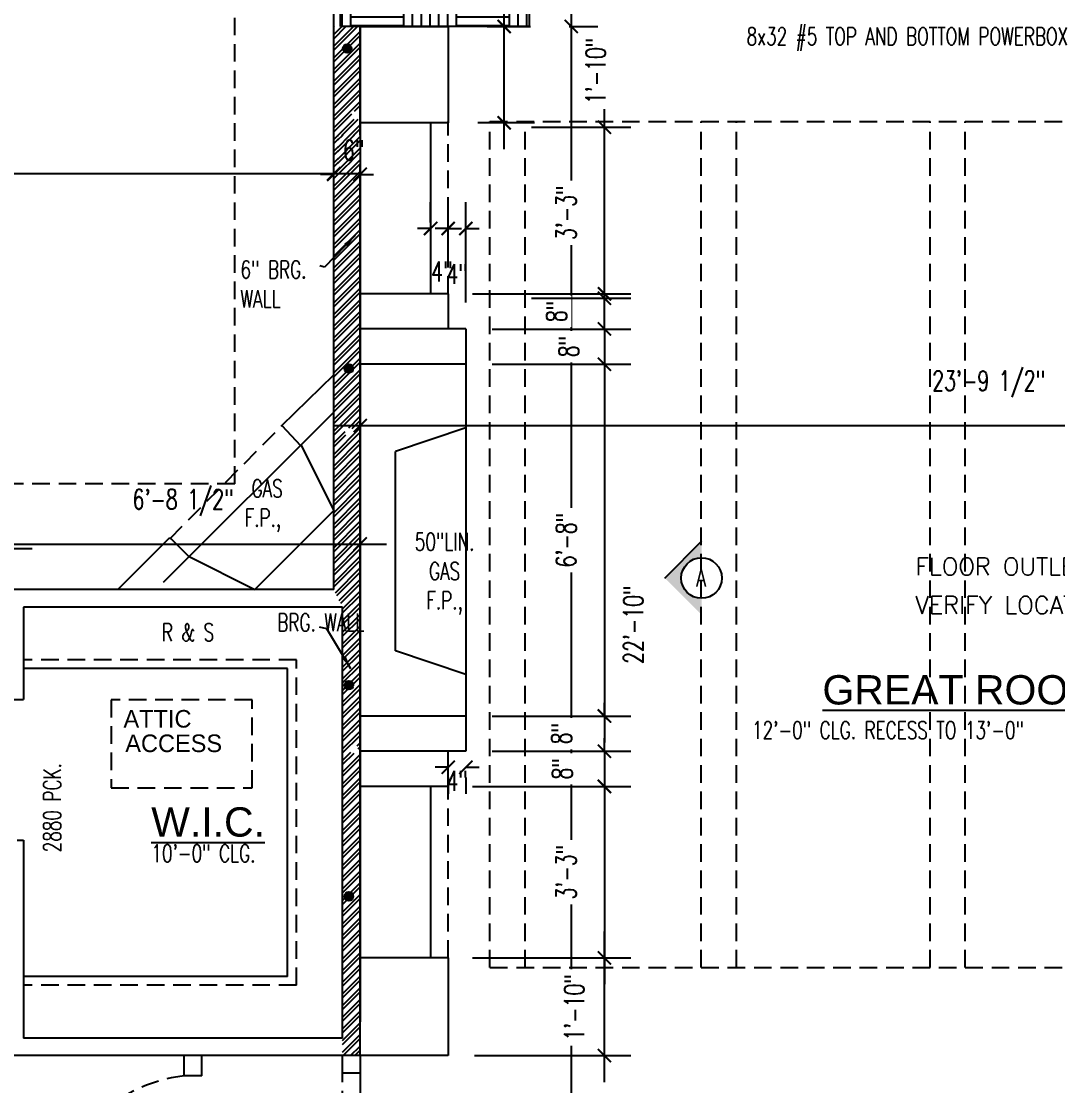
# Model space of a CAD drawing. Header units: inches. Extents: x -25328 to 8149, y -5530 to 4336.
# Drawn here: x -4458.9 to -4223.4, y 2161 to 2403 of the extents above; entities that cross this region are included whole.
import ezdxf

# ---------------------------------------------------------------- set-up
doc = ezdxf.new("R2010")
doc.units = ezdxf.units.IN
doc.header["$LTSCALE"] = 16
doc.header["$MEASUREMENT"] = 0
doc.linetypes.add('HIDDEN', pattern=[0.375, 0.25, -0.125])
doc.layers.get('0').update_dxf_attribs({"linetype": 'CONTINUOUS'})
doc.layers.get('DEFPOINTS').update_dxf_attribs({"linetype": 'CONTINUOUS'})
for name, color, linetype in [('B1_4', 5, 'CONTINUOUS'), ('CEILING', 8, 'CONTINUOUS'), ('CONC', 3, 'CONTINUOUS'), ('DIM', 5, 'CONTINUOUS'), ('DIMS', 5, 'CONTINUOUS'), ('DOORS', 1, 'CONTINUOUS'), ('HATCH', 8, 'CONTINUOUS'), ('REBAR', 1, 'CONTINUOUS'), ('SHELF', 2, 'CONTINUOUS'), ('TEXT', 11, 'CONTINUOUS'), ('TEXT ROOM', 3, 'CONTINUOUS'), ('WALLS EXT', 6, 'CONTINUOUS'), ('WALLS INT', 6, 'CONTINUOUS')]:
    doc.layers.add(name, color=color, linetype=linetype)
doc.styles.add('ARCHM', font='ARCHM.SHX')
doc.styles.add('PAYTAS RM', font='romans.shx', dxfattribs={"width": 0.7, "height": 4.5})
doc.styles.add('PAYTS NOTES', font='romans.shx', dxfattribs={"width": 0.7, "height": 4.5})
doc.styles.add('TEST', font='swissk.ttf', dxfattribs={"height": 4})
doc.dimstyles.new('DIM- PAYTAS', dxfattribs={"dimscale": 48, "dimtxt": 0.1, "dimasz": 0.0625, "dimexe": 0.125, "dimexo": 0.125, "dimgap": 0.125, "dimtad": 1, "dimdec": 1, "dimzin": 3, "dimdsep": 46, "dimlunit": 4, "dimtxsty": 'PAYTAS RM', "dimblk": 'ARCHTICK', "dimcen": 0.09, "dimdle": 0.125, "dimclrd": 5, "dimclre": 5, "dimclrt": 11, "dimadec": 0, "dimazin": 0, "dimtfac": 1, "dimtdec": 1, "dimtofl": 0, "dimtmove": 2, "dimatfit": 3, "dimfxl": 0, "dimfrac": 2, "dimtolj": 1, "dimtzin": 3, "dimarcsym": 0})

# ---------------------------------------------------------------- blocks, each defined once
blk = doc.blocks.new('_ArchTick')
at = {"color": 0, "linetype": 'ByBlock', "const_width": 0.15}
blk.add_lwpolyline([(-0.5, -0.5), (0.5, 0.5)], dxfattribs=at)
blk = doc.blocks.new('*D245')
at = {"layer": 'DEFPOINTS', "color": 0, "transparency": 16777216}
for p in [(-4462.39, 2283.13), (-4502.39, 2273.81), (-4462.39, 2273.81)]:
    blk.add_point(p, dxfattribs=at)
at = {"layer": 'DIMS', "color": 5, "lineweight": -2, "transparency": 16777216}
for p, q in [((-4502.39, 2279.81), (-4502.39, 2289.13)), ((-4462.39, 2279.81), (-4462.39, 2289.13)), ((-4508.39, 2283.13), (-4456.39, 2283.13))]:
    blk.add_line(p, q, dxfattribs=at)
at = {"layer": 'DIMS', "color": 5, "lineweight": -2, "transparency": 16777216, "xscale": 3, "yscale": 3, "zscale": 3, "rotation": 180}
blk.add_blockref('_ArchTick', (-4502.39, 2283.13), dxfattribs=at)
at = {"layer": 'DIMS', "color": 5, "lineweight": -2, "transparency": 16777216, "xscale": 3, "yscale": 3, "zscale": 3}
blk.add_blockref('_ArchTick', (-4462.39, 2283.13), dxfattribs=at)
at = {"layer": 'DIMS', "color": 11, "transparency": 16777216, "insert": (-4482.39, 2291.81), "char_height": 4.5, "attachment_point": 5, "style": 'PAYTAS RM'}
blk.add_mtext('\\A1;3\'-4"', dxfattribs=at)
blk = doc.blocks.new('*D246')
at = {"layer": 'DEFPOINTS', "color": 0, "transparency": 16777216}
for p in [(-4381.89, 2307.16), (-4381.89, 2284.13), (-4462.39, 2273.81)]:
    blk.add_point(p, dxfattribs=at)
at = {"layer": 'DIMS', "color": 5, "lineweight": -2, "transparency": 16777216}
for p, q in [((-4381.89, 2301.16), (-4381.89, 2278.13)), ((-4462.39, 2279.81), (-4462.39, 2290.13)), ((-4468.39, 2284.13), (-4375.89, 2284.13))]:
    blk.add_line(p, q, dxfattribs=at)
at = {"layer": 'DIMS', "color": 5, "lineweight": -2, "transparency": 16777216, "xscale": 3, "yscale": 3, "zscale": 3, "rotation": 180}
blk.add_blockref('_ArchTick', (-4462.39, 2284.13), dxfattribs=at)
at = {"layer": 'DIMS', "color": 5, "lineweight": -2, "transparency": 16777216, "xscale": 3, "yscale": 3, "zscale": 3}
blk.add_blockref('_ArchTick', (-4381.89, 2284.13), dxfattribs=at)
at = {"layer": 'DIMS', "color": 11, "transparency": 16777216, "insert": (-4422.14, 2293.56), "char_height": 4.5, "attachment_point": 5, "style": 'PAYTAS RM'}
blk.add_mtext('\\A1;6\'-8 1/2"', dxfattribs=at)
blk = doc.blocks.new('*D247')
at = {"layer": 'DEFPOINTS', "color": 0, "transparency": 16777216}
for p in [(-4572.39, 2376.44), (-4387.89, 2368.35), (-4387.89, 2368.35)]:
    blk.add_point(p, dxfattribs=at)
at = {"layer": 'DIMS', "color": 5, "lineweight": -2, "transparency": 16777216}
for p, q in [((-4572.39, 2370.44), (-4572.39, 2362.35)), ((-4578.39, 2368.35), (-4381.89, 2368.35))]:
    blk.add_line(p, q, dxfattribs=at)
at = {"layer": 'DIMS', "color": 5, "lineweight": -2, "transparency": 16777216, "xscale": 3, "yscale": 3, "zscale": 3, "rotation": 180}
blk.add_blockref('_ArchTick', (-4572.39, 2368.35), dxfattribs=at)
at = {"layer": 'DIMS', "color": 5, "lineweight": -2, "transparency": 16777216, "xscale": 3, "yscale": 3, "zscale": 3}
blk.add_blockref('_ArchTick', (-4387.89, 2368.35), dxfattribs=at)
at = {"layer": 'DIMS', "color": 11, "transparency": 16777216, "insert": (-4480.14, 2377.78), "char_height": 4.5, "attachment_point": 5, "style": 'PAYTAS RM'}
blk.add_mtext('\\A1;15\'-4 1/2"', dxfattribs=at)
blk = doc.blocks.new('*D318')
at = {"layer": 'DEFPOINTS', "color": 0, "transparency": 16777216}
for p in [(-4381.89, 2368.18), (-4381.89, 2360.34), (-4387.89, 2356.52)]:
    blk.add_point(p, dxfattribs=at)
at = {"layer": 'DIM', "color": 5, "lineweight": -2, "transparency": 16777216}
for p, q in [((-4387.89, 2362.52), (-4387.89, 2374.18)), ((-4381.89, 2366.34), (-4381.89, 2374.18)), ((-4387.89, 2368.18), (-4390.89, 2368.18)), ((-4381.89, 2368.18), (-4378.89, 2368.18))]:
    blk.add_line(p, q, dxfattribs=at)
at = {"layer": 'DIM', "color": 11, "transparency": 16777216, "insert": (-4383.39, 2373.69), "char_height": 4.5, "attachment_point": 5, "style": 'PAYTAS RM', "bg_fill": 3, "box_fill_scale": 1.25, "bg_fill_color": 256, "bg_fill_true_color": 13158600, "bg_fill_transparency": 0}
blk.add_mtext('\\A1;6"', dxfattribs=at)
at = {"layer": 'DIM', "color": 5, "lineweight": -2, "transparency": 16777216, "xscale": 3, "yscale": 3, "zscale": 3}
blk.add_blockref('_ArchTick', (-4387.89, 2368.18), dxfattribs=at)
at = {"layer": 'DIM', "color": 5, "lineweight": -2, "transparency": 16777216, "xscale": 3, "yscale": 3, "zscale": 3, "rotation": 180}
blk.add_blockref('_ArchTick', (-4381.89, 2368.18), dxfattribs=at)
blk = doc.blocks.new('*D340')
at = {"layer": 'DEFPOINTS', "color": 0, "transparency": 16777216}
for p in [(-4381.89, 2167.81), (-4306.89, 2138.61), (-4306.89, 2076.9)]:
    blk.add_point(p, dxfattribs=at)
at = {"layer": 'WALLS INT', "color": 5, "lineweight": -2, "transparency": 16777216}
for p, q in [((-4381.89, 2161.81), (-4381.89, 2132.61)), ((-4306.89, 2082.9), (-4306.89, 2144.61)), ((-4387.89, 2138.61), (-4300.89, 2138.61))]:
    blk.add_line(p, q, dxfattribs=at)
at = {"layer": 'WALLS INT', "color": 5, "lineweight": -2, "transparency": 16777216, "xscale": 3, "yscale": 3, "zscale": 3, "rotation": 180}
blk.add_blockref('_ArchTick', (-4381.89, 2138.61), dxfattribs=at)
at = {"layer": 'WALLS INT', "color": 5, "lineweight": -2, "transparency": 16777216, "xscale": 3, "yscale": 3, "zscale": 3}
blk.add_blockref('_ArchTick', (-4306.89, 2138.61), dxfattribs=at)
at = {"layer": 'WALLS INT', "color": 11, "transparency": 16777216, "insert": (-4344.39, 2147.29), "char_height": 4.5, "attachment_point": 5, "style": 'PAYTAS RM', "bg_fill": 3, "box_fill_scale": 1.25, "bg_fill_color": 256, "bg_fill_true_color": 13158600, "bg_fill_transparency": 0}
blk.add_mtext('\\A1;6\'-3"', dxfattribs=at)
blk = doc.blocks.new('*D350')
at = {"layer": 'DEFPOINTS', "color": 0, "transparency": 16777216}
for p in [(-4381.89, 2343.13), (-4096.27, 2321.05), (-4096.27, 2311.06)]:
    blk.add_point(p, dxfattribs=at)
at = {"layer": 'WALLS INT', "color": 5, "lineweight": -2, "transparency": 16777216}
for p, q in [((-4381.89, 2337.13), (-4381.89, 2305.06)), ((-4096.27, 2315.05), (-4096.27, 2305.06)), ((-4387.89, 2311.06), (-4090.27, 2311.06))]:
    blk.add_line(p, q, dxfattribs=at)
at = {"layer": 'WALLS INT', "color": 5, "lineweight": -2, "transparency": 16777216, "xscale": 3, "yscale": 3, "zscale": 3, "rotation": 180}
blk.add_blockref('_ArchTick', (-4381.89, 2311.06), dxfattribs=at)
at = {"layer": 'WALLS INT', "color": 5, "lineweight": -2, "transparency": 16777216, "xscale": 3, "yscale": 3, "zscale": 3}
blk.add_blockref('_ArchTick', (-4096.27, 2311.06), dxfattribs=at)
at = {"layer": 'WALLS INT', "color": 11, "transparency": 16777216, "insert": (-4239.08, 2320.49), "char_height": 4.5, "attachment_point": 5, "style": 'PAYTAS RM', "bg_fill": 3, "box_fill_scale": 1.25, "bg_fill_color": 256, "bg_fill_true_color": 13158600, "bg_fill_transparency": 0}
blk.add_mtext('\\A1;23\'-9 1/2"', dxfattribs=at)
blk = doc.blocks.new('*D351')
at = {"layer": 'DEFPOINTS', "color": 0, "transparency": 16777216}
for p in [(-4340.37, 2401.81), (-4333.92, 2127.81), (-4315.21, 2127.81)]:
    blk.add_point(p, dxfattribs=at)
at = {"layer": 'WALLS INT', "color": 5, "lineweight": -2, "transparency": 16777216}
for p, q in [((-4333.92, 2407.81), (-4333.92, 2121.81)), ((-4334.37, 2401.81), (-4327.92, 2401.81)), ((-4321.21, 2127.81), (-4339.92, 2127.81))]:
    blk.add_line(p, q, dxfattribs=at)
at = {"layer": 'WALLS INT', "color": 5, "lineweight": -2, "transparency": 16777216, "xscale": 3, "yscale": 3, "zscale": 3}
for p, rotation in [((-4333.92, 2401.81), 90), ((-4333.92, 2127.81), 270)]:
    blk.add_blockref('_ArchTick', p, dxfattribs=dict(at, rotation=rotation))
at = {"layer": 'WALLS INT', "color": 11, "transparency": 16777216, "insert": (-4319.82, 2265.81), "char_height": 4.5, "attachment_point": 5, "rotation": 90, "style": 'PAYTAS RM', "bg_fill": 3, "box_fill_scale": 1.25, "bg_fill_color": 256, "bg_fill_true_color": 13158600, "bg_fill_transparency": 0}
blk.add_mtext('\\A1;22\'-10"', dxfattribs=at)
blk = doc.blocks.new('*D1060')
at = {"layer": 'DEFPOINTS', "color": 0, "transparency": 16777216}
for p in [(-4361.89, 2355.88), (-4365.89, 2351.21), (-4361.89, 2351.21)]:
    blk.add_point(p, dxfattribs=at)
at = {"layer": 'DIMS', "color": 5, "lineweight": -2, "transparency": 16777216}
for p, q in [((-4365.89, 2357.21), (-4365.89, 2361.88)), ((-4361.89, 2357.21), (-4361.89, 2361.88)), ((-4365.89, 2355.88), (-4368.89, 2355.88)), ((-4361.89, 2355.88), (-4358.89, 2355.88))]:
    blk.add_line(p, q, dxfattribs=at)
at = {"layer": 'DIMS', "color": 5, "lineweight": -2, "transparency": 16777216, "xscale": 3, "yscale": 3, "zscale": 3}
blk.add_blockref('_ArchTick', (-4365.89, 2355.88), dxfattribs=at)
at = {"layer": 'DIMS', "color": 5, "lineweight": -2, "transparency": 16777216, "xscale": 3, "yscale": 3, "zscale": 3, "rotation": 180}
blk.add_blockref('_ArchTick', (-4361.89, 2355.88), dxfattribs=at)
at = {"layer": 'DIMS', "color": 11, "transparency": 16777216, "insert": (-4363.34, 2346.09), "char_height": 4.5, "attachment_point": 5, "style": 'PAYTAS RM'}
blk.add_mtext('\\A1;4"', dxfattribs=at)
blk = doc.blocks.new('*D1061')
at = {"layer": 'DEFPOINTS', "color": 0, "transparency": 16777216}
for p in [(-4357.89, 2355.88), (-4361.89, 2341.02), (-4357.89, 2333.02)]:
    blk.add_point(p, dxfattribs=at)
at = {"layer": 'DIMS', "color": 5, "lineweight": -2, "transparency": 16777216}
for p, q in [((-4361.89, 2347.02), (-4361.89, 2361.88)), ((-4357.89, 2339.02), (-4357.89, 2361.88)), ((-4361.89, 2355.88), (-4364.89, 2355.88)), ((-4357.89, 2355.88), (-4354.89, 2355.88))]:
    blk.add_line(p, q, dxfattribs=at)
at = {"layer": 'DIMS', "color": 5, "lineweight": -2, "transparency": 16777216, "xscale": 3, "yscale": 3, "zscale": 3}
blk.add_blockref('_ArchTick', (-4361.89, 2355.88), dxfattribs=at)
at = {"layer": 'DIMS', "color": 5, "lineweight": -2, "transparency": 16777216, "xscale": 3, "yscale": 3, "zscale": 3, "rotation": 180}
blk.add_blockref('_ArchTick', (-4357.89, 2355.88), dxfattribs=at)
at = {"layer": 'DIMS', "color": 11, "transparency": 16777216, "insert": (-4359.89, 2345.52), "char_height": 4.5, "attachment_point": 5, "style": 'PAYTAS RM'}
blk.add_mtext('\\A1;4"', dxfattribs=at)
blk = doc.blocks.new('*D1072')
at = {"layer": 'DEFPOINTS', "color": 0, "transparency": 16777216}
for p in [(-4361.89, 2237.02), (-4357.89, 2237.02), (-4361.89, 2233.36)]:
    blk.add_point(p, dxfattribs=at)
at = {"layer": 'DIMS', "color": 5, "lineweight": -2, "transparency": 16777216}
for p, q in [((-4361.89, 2233.36), (-4364.89, 2233.36)), ((-4357.89, 2233.36), (-4354.89, 2233.36)), ((-4361.89, 2231.02), (-4361.89, 2227.36)), ((-4357.89, 2231.02), (-4357.89, 2227.36))]:
    blk.add_line(p, q, dxfattribs=at)
at = {"layer": 'DIMS', "color": 5, "lineweight": -2, "transparency": 16777216, "xscale": 3, "yscale": 3, "zscale": 3}
blk.add_blockref('_ArchTick', (-4361.89, 2233.36), dxfattribs=at)
at = {"layer": 'DIMS', "color": 5, "lineweight": -2, "transparency": 16777216, "xscale": 3, "yscale": 3, "zscale": 3, "rotation": 180}
blk.add_blockref('_ArchTick', (-4357.89, 2233.36), dxfattribs=at)
at = {"layer": 'DIMS', "color": 11, "transparency": 16777216, "insert": (-4359.89, 2230.3), "char_height": 4.5, "attachment_point": 5, "style": 'PAYTAS RM'}
blk.add_mtext('\\A1;4"', dxfattribs=at)
blk = doc.blocks.new('*D1075')
at = {"layer": 'CONC', "color": 5, "lineweight": -2, "transparency": 16777216}
for p, q in [((-4326.39, 2341.02), (-4326.39, 2344.02)), ((-4356.39, 2341.02), (-4320.39, 2341.02)), ((-4351.89, 2333.02), (-4320.39, 2333.02)), ((-4326.39, 2333.02), (-4326.39, 2330.02))]:
    blk.add_line(p, q, dxfattribs=at)
at = {"layer": 'DEFPOINTS', "color": 0, "transparency": 16777216}
for p in [(-4362.39, 2341.02), (-4357.89, 2333.02), (-4326.39, 2333.02)]:
    blk.add_point(p, dxfattribs=at)
at = {"layer": 'CONC', "color": 5, "lineweight": -2, "transparency": 16777216, "xscale": 3, "yscale": 3, "zscale": 3}
for p, rotation in [((-4326.39, 2341.02), 270), ((-4326.39, 2333.02), 90)]:
    blk.add_blockref('_ArchTick', p, dxfattribs=dict(at, rotation=rotation))
at = {"layer": 'CONC', "color": 11, "transparency": 16777216, "insert": (-4337.27, 2337.02), "char_height": 4.5, "attachment_point": 5, "rotation": 90, "style": 'PAYTAS RM', "bg_fill": 3, "box_fill_scale": 1.25, "bg_fill_color": 256, "bg_fill_true_color": 13158600, "bg_fill_transparency": 0}
blk.add_mtext('\\A1;8"', dxfattribs=at)
blk = doc.blocks.new('*D1076')
at = {"layer": 'CONC', "color": 5, "lineweight": -2, "transparency": 16777216}
for p, q in [((-4326.39, 2333.02), (-4326.39, 2336.02)), ((-4351.89, 2333.02), (-4320.39, 2333.02)), ((-4351.89, 2325.02), (-4320.39, 2325.02)), ((-4326.39, 2325.02), (-4326.39, 2322.02))]:
    blk.add_line(p, q, dxfattribs=at)
at = {"layer": 'DEFPOINTS', "color": 0, "transparency": 16777216}
for p in [(-4357.89, 2333.02), (-4357.89, 2325.02), (-4326.39, 2325.02)]:
    blk.add_point(p, dxfattribs=at)
at = {"layer": 'CONC', "color": 5, "lineweight": -2, "transparency": 16777216, "xscale": 3, "yscale": 3, "zscale": 3}
for p, rotation in [((-4326.39, 2333.02), 270), ((-4326.39, 2325.02), 90)]:
    blk.add_blockref('_ArchTick', p, dxfattribs=dict(at, rotation=rotation))
at = {"layer": 'CONC', "color": 11, "transparency": 16777216, "insert": (-4334.5, 2329.02), "char_height": 4.5, "attachment_point": 5, "rotation": 90, "style": 'PAYTAS RM', "bg_fill": 3, "box_fill_scale": 1.25, "bg_fill_color": 256, "bg_fill_true_color": 13158600, "bg_fill_transparency": 0}
blk.add_mtext('\\A1;8"', dxfattribs=at)
blk = doc.blocks.new('*D1077')
at = {"layer": 'CONC', "color": 5, "lineweight": -2, "transparency": 16777216}
for p, q in [((-4326.39, 2331.02), (-4326.39, 2239.02)), ((-4351.89, 2325.02), (-4320.39, 2325.02)), ((-4351.89, 2245.02), (-4320.39, 2245.02))]:
    blk.add_line(p, q, dxfattribs=at)
at = {"layer": 'DEFPOINTS', "color": 0, "transparency": 16777216}
for p in [(-4357.89, 2325.02), (-4357.89, 2245.02), (-4326.39, 2245.02)]:
    blk.add_point(p, dxfattribs=at)
at = {"layer": 'CONC', "color": 5, "lineweight": -2, "transparency": 16777216, "xscale": 3, "yscale": 3, "zscale": 3}
for p, rotation in [((-4326.39, 2325.02), 90), ((-4326.39, 2245.02), 270)]:
    blk.add_blockref('_ArchTick', p, dxfattribs=dict(at, rotation=rotation))
at = {"layer": 'CONC', "color": 11, "transparency": 16777216, "insert": (-4335.07, 2285.02), "char_height": 4.5, "attachment_point": 5, "rotation": 90, "style": 'PAYTAS RM', "bg_fill": 3, "box_fill_scale": 1.25, "bg_fill_color": 256, "bg_fill_true_color": 13158600, "bg_fill_transparency": 0}
blk.add_mtext('\\A1;6\'-8"', dxfattribs=at)
blk = doc.blocks.new('*D1078')
at = {"layer": 'CONC', "color": 5, "lineweight": -2, "transparency": 16777216}
for p, q in [((-4326.39, 2245.02), (-4326.39, 2248.02)), ((-4351.89, 2245.02), (-4320.39, 2245.02)), ((-4351.89, 2237.02), (-4320.39, 2237.02)), ((-4326.39, 2237.02), (-4326.39, 2234.02))]:
    blk.add_line(p, q, dxfattribs=at)
at = {"layer": 'DEFPOINTS', "color": 0, "transparency": 16777216}
for p in [(-4357.89, 2245.02), (-4357.89, 2237.02), (-4326.39, 2237.02)]:
    blk.add_point(p, dxfattribs=at)
at = {"layer": 'CONC', "color": 5, "lineweight": -2, "transparency": 16777216, "xscale": 3, "yscale": 3, "zscale": 3}
for p, rotation in [((-4326.39, 2245.02), 270), ((-4326.39, 2237.02), 90)]:
    blk.add_blockref('_ArchTick', p, dxfattribs=dict(at, rotation=rotation))
at = {"layer": 'CONC', "color": 11, "transparency": 16777216, "insert": (-4336.15, 2241.02), "char_height": 4.5, "attachment_point": 5, "rotation": 90, "style": 'PAYTAS RM', "bg_fill": 3, "box_fill_scale": 1.25, "bg_fill_color": 256, "bg_fill_true_color": 13158600, "bg_fill_transparency": 0}
blk.add_mtext('\\A1;8"', dxfattribs=at)
blk = doc.blocks.new('*D1079')
at = {"layer": 'CONC', "color": 5, "lineweight": -2, "transparency": 16777216}
for p, q in [((-4326.39, 2237.02), (-4326.39, 2240.02)), ((-4351.89, 2237.02), (-4320.39, 2237.02)), ((-4356.39, 2229.02), (-4320.39, 2229.02)), ((-4326.39, 2229.02), (-4326.39, 2226.02))]:
    blk.add_line(p, q, dxfattribs=at)
at = {"layer": 'DEFPOINTS', "color": 0, "transparency": 16777216}
for p in [(-4357.89, 2237.02), (-4362.39, 2229.02), (-4326.39, 2229.02)]:
    blk.add_point(p, dxfattribs=at)
at = {"layer": 'CONC', "color": 5, "lineweight": -2, "transparency": 16777216, "xscale": 3, "yscale": 3, "zscale": 3}
for p, rotation in [((-4326.39, 2237.02), 270), ((-4326.39, 2229.02), 90)]:
    blk.add_blockref('_ArchTick', p, dxfattribs=dict(at, rotation=rotation))
at = {"layer": 'CONC', "color": 11, "transparency": 16777216, "insert": (-4335.99, 2233.02), "char_height": 4.5, "attachment_point": 5, "rotation": 90, "style": 'PAYTAS RM', "bg_fill": 3, "box_fill_scale": 1.25, "bg_fill_color": 256, "bg_fill_true_color": 13158600, "bg_fill_transparency": 0}
blk.add_mtext('\\A1;8"', dxfattribs=at)
blk = doc.blocks.new('*D1080')
at = {"layer": 'CONC', "color": 5, "lineweight": -2, "transparency": 16777216}
for p, q in [((-4326.39, 2235.02), (-4326.39, 2184.02)), ((-4356.39, 2229.02), (-4320.39, 2229.02)), ((-4356.39, 2190.02), (-4320.39, 2190.02))]:
    blk.add_line(p, q, dxfattribs=at)
at = {"layer": 'DEFPOINTS', "color": 0, "transparency": 16777216}
for p in [(-4362.39, 2229.02), (-4362.39, 2190.02), (-4326.39, 2190.02)]:
    blk.add_point(p, dxfattribs=at)
at = {"layer": 'CONC', "color": 5, "lineweight": -2, "transparency": 16777216, "xscale": 3, "yscale": 3, "zscale": 3}
for p, rotation in [((-4326.39, 2229.02), 90), ((-4326.39, 2190.02), 270)]:
    blk.add_blockref('_ArchTick', p, dxfattribs=dict(at, rotation=rotation))
at = {"layer": 'CONC', "color": 11, "transparency": 16777216, "insert": (-4335.07, 2209.52), "char_height": 4.5, "attachment_point": 5, "rotation": 90, "style": 'PAYTAS RM', "bg_fill": 3, "box_fill_scale": 1.25, "bg_fill_color": 256, "bg_fill_true_color": 13158600, "bg_fill_transparency": 0}
blk.add_mtext('\\A1;3\'-3"', dxfattribs=at)
blk = doc.blocks.new('*D1087')
at = {"layer": 'DEFPOINTS', "color": 0, "transparency": 16777216}
for p in [(-4348.96, 2378.89), (-4326.39, 2378.89), (-4348.96, 2340.02)]:
    blk.add_point(p, dxfattribs=at)
at = {"layer": 'WALLS EXT', "color": 5, "lineweight": -2, "transparency": 16777216}
for p, q in [((-4326.39, 2334.02), (-4326.39, 2384.89)), ((-4342.96, 2378.89), (-4320.39, 2378.89)), ((-4342.96, 2340.02), (-4320.39, 2340.02))]:
    blk.add_line(p, q, dxfattribs=at)
at = {"layer": 'WALLS EXT', "color": 5, "lineweight": -2, "transparency": 16777216, "xscale": 3, "yscale": 3, "zscale": 3}
for p, rotation in [((-4326.39, 2378.89), 90), ((-4326.39, 2340.02), 270)]:
    blk.add_blockref('_ArchTick', p, dxfattribs=dict(at, rotation=rotation))
at = {"layer": 'WALLS EXT', "color": 11, "transparency": 16777216, "insert": (-4335.07, 2359.45), "char_height": 4.5, "attachment_point": 5, "rotation": 90, "style": 'PAYTAS RM', "bg_fill": 3, "box_fill_scale": 1.25, "bg_fill_color": 256, "bg_fill_true_color": 13158600, "bg_fill_transparency": 0}
blk.add_mtext('\\A1;3\'-3"', dxfattribs=at)
blk = doc.blocks.new('*D1088')
at = {"layer": 'DEFPOINTS', "color": 0, "transparency": 16777216}
for p in [(-4343.2, 2190.02), (-4326.39, 2190.02), (-4361.89, 2167.81)]:
    blk.add_point(p, dxfattribs=at)
at = {"layer": 'WALLS EXT', "color": 5, "lineweight": -2, "transparency": 16777216}
for p, q in [((-4326.39, 2161.81), (-4326.39, 2196.02)), ((-4337.2, 2190.02), (-4320.39, 2190.02)), ((-4355.89, 2167.81), (-4320.39, 2167.81))]:
    blk.add_line(p, q, dxfattribs=at)
at = {"layer": 'WALLS EXT', "color": 5, "lineweight": -2, "transparency": 16777216, "xscale": 3, "yscale": 3, "zscale": 3}
for p, rotation in [((-4326.39, 2190.02), 90), ((-4326.39, 2167.81), 270)]:
    blk.add_blockref('_ArchTick', p, dxfattribs=dict(at, rotation=rotation))
at = {"layer": 'WALLS EXT', "color": 11, "transparency": 16777216, "insert": (-4333.25, 2178.78), "char_height": 4.5, "attachment_point": 5, "rotation": 90, "style": 'PAYTAS RM', "bg_fill": 3, "box_fill_scale": 1.25, "bg_fill_color": 256, "bg_fill_true_color": 13158600, "bg_fill_transparency": 0}
blk.add_mtext('\\A1;1\'-10"', dxfattribs=at)
blk = doc.blocks.new('*D1103')
at = {"layer": 'DEFPOINTS', "color": 0, "transparency": 16777216}
for p in [(-4359.05, 2401.81), (-4349.17, 2401.81), (-4336.28, 2379.89)]:
    blk.add_point(p, dxfattribs=at)
at = {"layer": 'DIM', "color": 5, "lineweight": -2, "transparency": 16777216}
for p, q in [((-4349.17, 2373.89), (-4349.17, 2407.81)), ((-4353.05, 2401.81), (-4343.17, 2401.81)), ((-4342.28, 2379.89), (-4355.17, 2379.89))]:
    blk.add_line(p, q, dxfattribs=at)
at = {"layer": 'DIM', "color": 5, "lineweight": -2, "transparency": 16777216, "xscale": 3, "yscale": 3, "zscale": 3}
for p, rotation in [((-4349.17, 2401.81), 90), ((-4349.17, 2379.89), 270)]:
    blk.add_blockref('_ArchTick', p, dxfattribs=dict(at, rotation=rotation))
at = {"layer": 'DIM', "color": 11, "transparency": 16777216, "insert": (-4328.36, 2391.7), "char_height": 4.5, "attachment_point": 5, "rotation": 90, "style": 'PAYTAS RM', "bg_fill": 3, "box_fill_scale": 1.25, "bg_fill_color": 256, "bg_fill_true_color": 13158600, "bg_fill_transparency": 0}
blk.add_mtext('\\A1;1\'-10"', dxfattribs=at)

msp = doc.modelspace()

# ---------------------------------------------------------------- hatches: boundary and pattern name
at = {"layer": 'DIM'}
h = msp.add_hatch(dxfattribs=at)
h.set_pattern_fill('AR-PARQ1', color=256)
h.set_pattern_definition([(90, (-4, 0), (-12, 12), [12, -12]), (90, (-2, 0), (-12, 12), [12, -12]), (90, (0, 0), (-12, 12), [12, -12]), (90, (2, 0), (-12, 12), [12, -12]), (90, (4, 0), (-12, 12), [12, -12]), (90, (6, 0), (-12, 12), [12, -12]), (90, (8, 0), (-12, 12), [12, -12]), (0, (-4, 12), (12, -12), [12, -12]), (0, (-4, 14), (12, -12), [12, -12]), (0, (-4, 16), (12, -12), [12, -12]), (0, (-4, 18), (12, -12), [12, -12]), (0, (-4, 20), (12, -12), [12, -12]), (0, (-4, 22), (12, -12), [12, -12]), (0, (-4, 24), (12, -12), [12, -12])])
h.paths.add_polyline_path([(-4343.39364874, 2401.80728168), (-4343.39364874, 2409.76119381), (-4386.39364874, 2409.79649587), (-4386.39364874, 2401.80728168)])
at = {"layer": 'DIMS'}
msp.add_hatch(color=5, dxfattribs=at).paths.add_polyline_path([(-4304.26211971, 2267.98025802), (-4304.26211971, 2271.78712893, -0.0033909024), (-4304.32470676, 2271.78670447, -1), (-4304.32470676, 2281.01569466, -0.0033909024), (-4304.26211971, 2281.0152702), (-4304.26211971, 2284.82214111), (-4312.68306126, 2276.40119957)])
at = {"layer": 'REBAR'}
for points in [[(-4383.84394079, 2396.80495918, 1), (-4385.84394079, 2396.80495918, 1)], [(-4383.44882135, 2252.01768257, 1), (-4385.44882135, 2252.01768257, 1)], [(-4383.44882135, 2204.01768257, 1), (-4385.44882135, 2204.01768257, 1)]]:
    msp.add_hatch(color=256, dxfattribs=at).paths.add_polyline_path(points)

# ---------------------------------------------------------------- linework, layer by layer
at = {"layer": 'B1_4', "color": 8, "linetype": 'HIDDEN'}
msp.add_line((-4425.14355887, 2285.33896758), (-4399.68771475, 2311.0571918), dxfattribs=at)
at = {"layer": 'CEILING', "linetype": 'HIDDEN'}
for p, q in [((-4410.39364874, 2297.80728168), (-4410.39364874, 2505.80728168)), ((-4352.39364874, 2380.1785456), (-4144.39364874, 2380.1785456)), ((-4352.39364874, 2187.86471142), (-4352.39364874, 2380.1785456)), ((-4344.39364874, 2187.86471142), (-4344.39364874, 2380.1785456)), ((-4410.39364874, 2297.80728168), (-4548.39364874, 2297.80728168)), ((-4438.46115027, 2248.69250488), (-4438.46115027, 2228.69250488)), ((-4406.46115027, 2248.69250488), (-4438.46115027, 2248.69250488)), ((-4406.46115027, 2228.69250488), (-4406.46115027, 2248.69250488)), ((-4438.46115027, 2228.69250488), (-4406.46115027, 2228.69250488)), ((-4352.39364874, 2187.86471142), (-4144.39364874, 2187.86471142))]:
    msp.add_line(p, q, dxfattribs=at)
at = {"layer": 'DIMS'}
msp.add_line((-4312.68306126, 2276.40119957), (-4304.26211971, 2284.82214111), dxfattribs=at)
msp.add_circle((-4304.32470676, 2276.40119957), 4.61449509, dxfattribs=at)
at = {"layer": 'DOORS', "color": 8, "linetype": 'HIDDEN'}
msp.add_arc((-4417.9541937, 2129.34416592), 34.09091076, 96.6104746275, 174.33654149, dxfattribs=at)
at = {"layer": 'REBAR'}
for centre in [(-4384.84394079, 2396.80495918), (-4384.44882135, 2252.01768257), (-4384.44882135, 2204.01768257)]:
    msp.add_circle(centre, 1, dxfattribs=at)
at = {"layer": 'SHELF', "linetype": 'HIDDEN'}
for p, q in [((-4396.39364874, 2257.80728168), (-4458.39364874, 2257.80728168)), ((-4396.39364874, 2183.80728168), (-4396.39364874, 2257.80728168)), ((-4396.39364874, 2183.80728168), (-4458.39364874, 2183.80728168))]:
    msp.add_line(p, q, dxfattribs=at)
at = {"layer": 'SHELF'}
for p, q in [((-4398.39364874, 2255.80728168), (-4458.39364874, 2255.80728168)), ((-4398.39364874, 2185.80728168), (-4398.39364874, 2255.80728168)), ((-4398.39364874, 2185.80728168), (-4458.39364874, 2185.80728168))]:
    msp.add_line(p, q, dxfattribs=at)
at = {"layer": 'WALLS EXT'}
for p, q in [((-4381.89364874, 2401.80728168), (-4381.89364874, 2401.80728168)), ((-4381.89364874, 2401.80728168), (-4361.89364874, 2401.80728168)), ((-4361.89364874, 2401.80728168), (-4361.89364874, 2379.8862219)), ((-4361.89364874, 2379.8862219), (-4381.89364874, 2379.8862219))]:
    msp.add_line(p, q, dxfattribs=at)
at = {"layer": 'WALLS INT'}
for p, q in [((-4387.89364874, 2273.80728168), (-4387.89364874, 2477.80728168)), ((-4386.39364874, 2401.80728168), (-4386.39364874, 2477.80728168)), ((-4387.89364874, 2273.80728168), (-4387.89364874, 2447.3220003)), ((-4343.40944867, 2401.80728168), (-4343.40944867, 2409.74250572)), ((-4343.40944867, 2401.80728168), (-4386.39364874, 2401.80728168)), ((-4381.89364874, 2167.80728168), (-4381.89364874, 2401.80728168)), ((-4399.68771475, 2311.0571918), (-4395.44507406, 2306.55217101)), ((-4387.89364874, 2291.73855943), (-4405.8249265, 2273.80728168)), ((-4436.93762487, 2273.80728168), (-4425.14355887, 2285.60134768)), ((-4425.14355887, 2285.60134768), (-4420.90091818, 2281.35870699)), ((-4420.90091818, 2281.35870699), (-4405.8249265, 2273.80728168)), ((-4387.89364874, 2273.80728168), (-4462.39364874, 2273.80728168)), ((-4385.89364874, 2269.80728168), (-4458.39364874, 2269.80728168)), ((-4458.39364874, 2269.80728168), (-4458.39364874, 2248.80728168)), ((-4385.89364874, 2171.80728168), (-4385.89364874, 2269.80728168)), ((-4357.89364874, 2254.46767503), (-4373.89364874, 2259.8343719)), ((-4462.39364874, 2248.80728168), (-4458.39364874, 2248.80728168)), ((-4357.89364874, 2245.02162851), (-4381.89364874, 2245.02162851)), ((-4357.89364874, 2245.02162851), (-4357.89364874, 2237.02162851)), ((-4357.89364874, 2237.02162851), (-4381.89364874, 2237.02162851)), ((-4361.89364874, 2229.02162851), (-4361.89364874, 2237.02162851)), ((-4361.89364874, 2229.02162851), (-4381.89364874, 2229.02162851)), ((-4365.89364874, 2229.02162851), (-4365.89364874, 2190.02162851)), ((-4459.86365332, 2216.80728168), (-4458.39364874, 2216.80728168)), ((-4458.39364874, 2216.80728168), (-4458.39364874, 2171.80728168)), ((-4361.89364874, 2190.02162851), (-4381.89364874, 2190.02162851)), ((-4385.89364874, 2171.80728168), (-4458.39364874, 2171.80728168)), ((-4381.89364874, 2167.80728168), (-4462.39364874, 2167.80728168)), ((-4421.87869686, 2163.20843133), (-4421.87869686, 2167.80728168)), ((-4417.87869686, 2163.20843133), (-4417.87869686, 2167.80728168)), ((-4417.87869686, 2163.20843133), (-4421.87869686, 2163.20843133))]:
    msp.add_line(p, q, dxfattribs=at)

# ---------------------------------------------------------------- texts
at = {"layer": 'TEXT', "color": 165, "style": 'PAYTS NOTES'}
for s, p in [('FLOOR OUTLETS', (-4255.73420894, 2277.01637878)), ('VERIFY LOCATION', (-4255.73420894, 2268.24784976))]:
    msp.add_text(s, height=4, rotation=360, dxfattribs=at).set_placement(p)
at = {"layer": 'TEXT', "style": 'PAYTS NOTES', "width": 0.7}
msp.add_text('A', height=4, dxfattribs=at).set_placement((-4305.48833323, 2274.48061315))
at = {"layer": 'TEXT', "style": 'ARCHM'}
for s, p in [('ATTIC', (-4435.67426505, 2242.39122593)), ('ACCESS', (-4435.26703075, 2236.81939536))]:
    msp.add_text(s, height=4, dxfattribs=at).set_placement(p)
at = {"layer": 'TEXT', "char_height": 4, "style": 'PAYTS NOTES'}
for s, insert, width, attachment_point in [('\\pt4.004,8.009,12;8x32 #5 TOP AND BOTTOM POWERBOX', (-4294.08884777, 2401.564499), 83.9529322576, 1), ('\\A1;6" BRG. WALL', (-4409.10025639, 2348.54047264), 19.9529322576, 1), ('\\A1; GAS F.P.,', (-4403.98892844, 2298.78230607), 11.9529322576, 2), ('\\A1;50"LIN. GAS F.P.,', (-4362.70208712, 2286.65119747), 11.9529322576, 2), ('\\A1;BRG. WALL', (-4400.72691898, 2268.29712497), 19.9529322576, 1), ('\\A1;R & S', (-4426.96127376, 2266.0643352), 23.9529322576, 1), ('\\pt4.004,8.009,12;12\'-0" CLG. RECESS TO 13\'-0"', (-4292.84876751, 2243.80505764), 83.9529322576, 1), ('\\pt4.004,8.009,12;10\'-0" CLG.', (-4429.32407553, 2215.79378047), 83.9529322576, 1)]:
    msp.add_mtext(s, dxfattribs=dict(at, insert=insert, width=width, attachment_point=attachment_point))
at = {"layer": 'TEXT', "insert": (-4453.87939634, 2214.03522294), "char_height": 4, "width": 32.8034271152, "attachment_point": 1, "rotation": 90, "style": 'PAYTS NOTES'}
msp.add_mtext('\\pt4.004,8.009,12;2880 PCK.', dxfattribs=at)
at = {"layer": 'TEXT ROOM', "char_height": 5, "attachment_point": 8, "style": 'TEST'}
for s, insert, width in [('{\\fSansSerif|b0|i0|c2|p2;\\H1.333x;\\LGREAT ROOM}', (-4245.05329215, 2247.55620877), 85.7245353783), ('{\\fSansSerif|b0|i0|c2|p2;\\H1.333x;\\LW.I.C.}', (-4416.45042088, 2217.50984913), 65.8334247406)]:
    msp.add_mtext(s, dxfattribs=dict(at, insert=insert, width=width))

# ---------------------------------------------------------------- dimensions: what is measured, and where the dimension line sits
at = {"layer": 'DIMS'}
for base, p1, p2, picture, middle in [((-4387.89364874, 2368.3497082), (-4572.39364874, 2376.44030216), (-4387.89364874, 2368.3497082), '*D247', (-4480.14364874, 2377.77827963)), ((-4381.89364874, 2284.12818445), (-4462.39364874, 2273.80728168), (-4381.89364874, 2307.15510847), '*D246', (-4422.14364874, 2293.55675588)), ((-4462.39364874, 2283.12818445), (-4502.39364874, 2273.80728168), (-4462.39364874, 2273.80728168), '*D245', (-4482.39364874, 2291.80675588))]:
    dim = msp.add_linear_dim(base=base, p1=p1, p2=p2, angle=0, dimstyle='DIM- PAYTAS', dxfattribs=at)
    dim.commit()
    dim.dimension.update_dxf_attribs({"geometry": picture, "text_midpoint": middle})
dim = msp.add_linear_dim(base=(-4361.89364874, 2233.36430799), p1=(-4357.89364874, 2237.02162851), p2=(-4361.89364874, 2237.02162851), angle=180, dimstyle='DIM- PAYTAS', dxfattribs=at)
dim.commit()
dim.dimension.update_dxf_attribs({"geometry": '*D1072', "text_midpoint": (-4359.89364874, 2230.29864333), "dimtype": 160})

# ---------------------------------------------------------------- leaders
at = {"layer": 'CONC'}
for points in [[(-4383.05711253, 2354.25736271), (-4390.02083196, 2347.08564317), (-4391.02587893, 2347.37251394)], [(-4383.99962376, 2255.75124268), (-4389.46681156, 2264.87059173), (-4391.12206191, 2265.2213388)]]:
    msp.add_leader(points, dimstyle='DIM- PAYTAS', override={"dimgap": 0.125, "dimtad": 0, "dimtfill": 1, "dimarcsym": 2}, dxfattribs=at)

# ---------------------------------------------------------------- next in the draw order: dimensions: what is measured, and where the dimension line sits
at = {"layer": 'DIM'}
dim = msp.add_linear_dim(base=(-4381.89364874, 2368.17743248), p1=(-4387.89364874, 2356.52198392), p2=(-4381.89364874, 2360.34296123), angle=180, dimstyle='DIM- PAYTAS', override={"dimtfill": 1, "dimarcsym": 2}, dxfattribs=at)
dim.commit()
dim.dimension.update_dxf_attribs({"geometry": '*D318', "text_midpoint": (-4383.39364874, 2373.68543938), "dimtype": 160})
at = {"layer": 'WALLS INT'}
for base, p1, p2, picture, middle in [((-4096.27086392, 2311.06208271), (-4381.89364874, 2343.13073656), (-4096.27086392, 2321.04893803), '*D350', (-4239.08225633, 2320.49065413)), ((-4306.89364874, 2138.61357447), (-4381.89364874, 2167.80728168), (-4306.89364874, 2076.89559343), '*D340', (-4344.39364874, 2147.2921459))]:
    dim = msp.add_linear_dim(base=base, p1=p1, p2=p2, dimstyle='DIM- PAYTAS', override={"dimtfill": 1, "dimarcsym": 2}, dxfattribs=at)
    dim.commit()
    dim.dimension.update_dxf_attribs({"geometry": picture, "text_midpoint": middle})

# ---------------------------------------------------------------- next in the draw order: hatches: boundary and pattern name
at = {"layer": 'HATCH'}
h = msp.add_hatch(dxfattribs=at)
h.set_pattern_fill('STEEL', color=256, scale=15, style=0)
h.set_pattern_definition([(45, (-3156.8185, 7e-10), (-1.3258252, 1.3258252), []), (45, (-3156.8185, 0.9375), (-1.3258252, 1.3258252), [])])
h.paths.add_polyline_path([(-4384.33152296, 2237.59467986, -1), (-4382.33152296, 2237.59467986, -1)], flags=16)
h.paths.add_polyline_path([(-4385.33152296, 2309.59467986, -1), (-4383.33152296, 2309.59467986, -1)], flags=16)
edge = h.paths.add_edge_path()
edge.add_line((-4385.89364874, 2167.80728168), (-4381.89364874, 2167.80728168))
edge.add_line((-4381.89364874, 2167.80728168), (-4381.89364874, 2381.24770442))
edge.add_arc((-4382.83152296, 2381.59467986), 1, 180.0000000001, 339.6975693438, ccw=False)
edge.add_arc((-4382.83152296, 2381.59467986), 1, 20.3024306562, 180, ccw=False)
edge.add_line((-4381.89364874, 2381.9416553), (-4381.89364874, 2401.80728168))
edge.add_line((-4381.89364874, 2401.80728168), (-4386.39364874, 2401.80728168))
edge.add_line((-4386.39364874, 2401.80728168), (-4387.89364874, 2401.80728168))
edge.add_line((-4387.89364874, 2401.80728168), (-4387.89364874, 2273.80728168))
edge.add_line((-4387.89364874, 2273.80728168), (-4385.89364874, 2269.80728168))
edge.add_line((-4385.89364874, 2269.80728168), (-4385.89364874, 2167.80728168))
at = {"layer": 'REBAR'}
msp.add_hatch(color=256, dxfattribs=at).paths.add_polyline_path([(-4383.44882135, 2324.01768257, 1), (-4385.44882135, 2324.01768257, 1)])

# ---------------------------------------------------------------- next in the draw order: linework, layer by layer
at = {"layer": 'CEILING', "linetype": 'HIDDEN'}
for p, q in [((-4304.39364874, 2187.86471142), (-4304.39364874, 2380.1785456)), ((-4296.39364874, 2187.86471142), (-4296.39364874, 2380.1785456)), ((-4252.39364874, 2187.86471142), (-4252.39364874, 2380.1785456)), ((-4244.39364874, 2187.86471142), (-4244.39364874, 2380.1785456)), ((-4385.89364874, 2131.80728168), (-4385.89364874, 2163.80728168)), ((-4381.89364874, 2163.80728168), (-4381.89364874, 2131.80728168))]:
    msp.add_line(p, q, dxfattribs=at)
at = {"layer": 'REBAR'}
msp.add_circle((-4384.44882135, 2324.01768257), 1, dxfattribs=at)
at = {"layer": 'WALLS EXT'}
msp.add_line((-4381.89364874, 2401.80728168), (-4381.89364874, 2175.50139696), dxfattribs=at)
at = {"layer": 'WALLS INT'}
for p, q in [((-4365.89364874, 2379.8862219), (-4365.89364874, 2341.02162851)), ((-4361.89364874, 2341.02162851), (-4381.89364874, 2341.02162851)), ((-4361.89364874, 2341.02162851), (-4361.89364874, 2333.02162851)), ((-4357.89364874, 2333.02162851), (-4381.89364874, 2333.02162851)), ((-4357.89364874, 2333.02162851), (-4357.89364874, 2325.02162851)), ((-4357.89364874, 2325.02162851), (-4381.89364874, 2325.02162851)), ((-4357.89364874, 2325.02162851), (-4357.89364874, 2245.02162851)), ((-4399.68771475, 2311.0571918), (-4387.89364874, 2322.5888777)), ((-4426.55777243, 2275.43947264), (-4387.89364874, 2314.10359633)), ((-4357.89364874, 2310.5137), (-4373.89364874, 2305.19302809)), ((-4395.44507406, 2306.81455112), (-4387.89364874, 2291.73855943)), ((-4373.89364874, 2259.8343719), (-4373.89364874, 2305.19302809)), ((-4385.89364874, 2163.80728168), (-4385.89364874, 2167.80728168)), ((-4361.89364874, 2167.80728168), (-4381.89364874, 2167.80728168)), ((-4381.89364874, 2167.80728168), (-4381.89364874, 2163.80728168)), ((-4381.89364874, 2163.80728168), (-4385.89364874, 2163.80728168))]:
    msp.add_line(p, q, dxfattribs=at)

# ---------------------------------------------------------------- next in the draw order: dimensions: what is measured, and where the dimension line sits
at = {"layer": 'DIMS'}
for base, p1, p2, picture, middle in [((-4361.89364874, 2355.88184694), (-4365.89364874, 2351.20799217), (-4361.89364874, 2351.20799217), '*D1060', (-4363.3399918, 2346.09000796)), ((-4357.89364874, 2355.88184694), (-4361.89364874, 2341.02162851), (-4357.89364874, 2333.02162851), '*D1061', (-4359.89364874, 2345.51515068))]:
    dim = msp.add_linear_dim(base=base, p1=p1, p2=p2, dimstyle='DIM- PAYTAS', dxfattribs=at)
    dim.commit()
    dim.dimension.update_dxf_attribs({"geometry": picture, "text_midpoint": middle, "dimtype": 160})
at = {"layer": 'WALLS INT'}
dim = msp.add_linear_dim(base=(-4333.92282619, 2127.80728168), p1=(-4340.36601936, 2401.80728168), p2=(-4315.21320057, 2127.80728168), angle=90, dimstyle='DIM- PAYTAS', override={"dimtfill": 1, "dimarcsym": 2}, dxfattribs=at)
dim.commit()
dim.dimension.update_dxf_attribs({"geometry": '*D351', "text_midpoint": (-4319.82238494, 2265.80728168), "dimtype": 160})

# ---------------------------------------------------------------- next in the draw order: dimensions: what is measured, and where the dimension line sits
at = {"layer": 'CONC'}
dim = msp.add_linear_dim(base=(-4326.39418411, 2333.02162851), p1=(-4362.39364874, 2341.02162851), p2=(-4357.89364874, 2333.02162851), angle=270, dimstyle='DIM- PAYTAS', override={"dimtfill": 1, "dimarcsym": 2}, dxfattribs=at)
dim.commit()
dim.dimension.update_dxf_attribs({"geometry": '*D1075', "text_midpoint": (-4337.27306113, 2337.02162851), "dimtype": 160})

# ---------------------------------------------------------------- next in the draw order: linework, layer by layer
at = {"layer": 'CEILING', "linetype": 'HIDDEN'}
msp.add_line((-4361.89364874, 2341.02162851), (-4361.89364874, 2380.19296825), dxfattribs=at)

# ---------------------------------------------------------------- next in the draw order: dimensions: what is measured, and where the dimension line sits
at = {"layer": 'CONC'}
dim = msp.add_linear_dim(base=(-4326.39418411, 2325.02162851), p1=(-4357.89364874, 2333.02162851), p2=(-4357.89364874, 2325.02162851), angle=270, dimstyle='DIM- PAYTAS', override={"dimtfill": 1, "dimarcsym": 2}, dxfattribs=at)
dim.commit()
dim.dimension.update_dxf_attribs({"geometry": '*D1076', "text_midpoint": (-4334.50293448, 2329.02162851), "dimtype": 160})

# ---------------------------------------------------------------- next in the draw order: dimensions: what is measured, and where the dimension line sits
dim = msp.add_linear_dim(base=(-4326.39418411, 2245.02162851), p1=(-4357.89364874, 2325.02162851), p2=(-4357.89364874, 2245.02162851), angle=270, dimstyle='DIM- PAYTAS', override={"dimtfill": 1, "dimarcsym": 2}, dxfattribs=at)
dim.commit()
dim.dimension.update_dxf_attribs({"geometry": '*D1077', "text_midpoint": (-4335.07275554, 2285.02162851)})
at = {"layer": 'WALLS EXT'}
dim = msp.add_linear_dim(base=(-4326.39418411, 2378.8862219), p1=(-4348.95754258, 2340.02162851), p2=(-4348.95754258, 2378.8862219), angle=270, dimstyle='DIM- PAYTAS', override={"dimtfill": 1, "dimarcsym": 2}, dxfattribs=at)
dim.commit()
dim.dimension.update_dxf_attribs({"geometry": '*D1087', "text_midpoint": (-4335.07275554, 2359.45392521)})

# ---------------------------------------------------------------- next in the draw order: dimensions: what is measured, and where the dimension line sits
at = {"layer": 'CONC'}
dim = msp.add_linear_dim(base=(-4326.39418411, 2237.02162851), p1=(-4357.89364874, 2245.02162851), p2=(-4357.89364874, 2237.02162851), angle=270, dimstyle='DIM- PAYTAS', override={"dimtfill": 1, "dimarcsym": 2}, dxfattribs=at)
dim.commit()
dim.dimension.update_dxf_attribs({"geometry": '*D1078', "text_midpoint": (-4336.14730226, 2241.02162851), "dimtype": 160})
at = {"layer": 'DIM'}
dim = msp.add_linear_dim(base=(-4349.17319679, 2401.80728168), p1=(-4336.27529024, 2379.8862219), p2=(-4359.05430292, 2401.80728168), angle=90, dimstyle='DIM- PAYTAS', override={"dimtfill": 1, "dimarcsym": 2}, dxfattribs=at)
dim.commit()
dim.dimension.update_dxf_attribs({"geometry": '*D1103', "text_midpoint": (-4328.35628527, 2391.70124874), "dimtype": 160})

# ---------------------------------------------------------------- next in the draw order: dimensions: what is measured, and where the dimension line sits
at = {"layer": 'CONC'}
dim = msp.add_linear_dim(base=(-4326.39418411, 2229.02162851), p1=(-4357.89364874, 2237.02162851), p2=(-4362.39364874, 2229.02162851), angle=270, dimstyle='DIM- PAYTAS', override={"dimtfill": 1, "dimarcsym": 2}, dxfattribs=at)
dim.commit()
dim.dimension.update_dxf_attribs({"geometry": '*D1079', "text_midpoint": (-4335.98753826, 2233.02162851), "dimtype": 160})

# ---------------------------------------------------------------- next in the draw order: dimensions: what is measured, and where the dimension line sits
dim = msp.add_linear_dim(base=(-4326.39418411, 2190.02162851), p1=(-4362.39364874, 2229.02162851), p2=(-4362.39364874, 2190.02162851), angle=270, dimstyle='DIM- PAYTAS', override={"dimtfill": 1, "dimarcsym": 2}, dxfattribs=at)
dim.commit()
dim.dimension.update_dxf_attribs({"geometry": '*D1080', "text_midpoint": (-4335.07275554, 2209.52162851)})

# ---------------------------------------------------------------- next in the draw order: linework, layer by layer
at = {"layer": 'WALLS EXT'}
msp.add_line((-4361.89364874, 2190.02162851), (-4361.89364874, 2167.80728168), dxfattribs=at)

# ---------------------------------------------------------------- next in the draw order: dimensions: what is measured, and where the dimension line sits
dim = msp.add_linear_dim(base=(-4326.39418411, 2190.02162851), p1=(-4361.89364874, 2167.80728168), p2=(-4343.19716048, 2190.02162851), angle=270, dimstyle='DIM- PAYTAS', override={"dimtfill": 1, "dimarcsym": 2}, dxfattribs=at)
dim.commit()
dim.dimension.update_dxf_attribs({"geometry": '*D1088', "text_midpoint": (-4333.24983764, 2178.77803189), "dimtype": 160})

# ---------------------------------------------------------------- next in the draw order: linework, layer by layer
at = {"layer": 'CEILING', "linetype": 'HIDDEN'}
msp.add_line((-4361.89364874, 2190.02162851), (-4361.89364874, 2229.19296825), dxfattribs=at)

doc.saveas('drawing.dxf')
